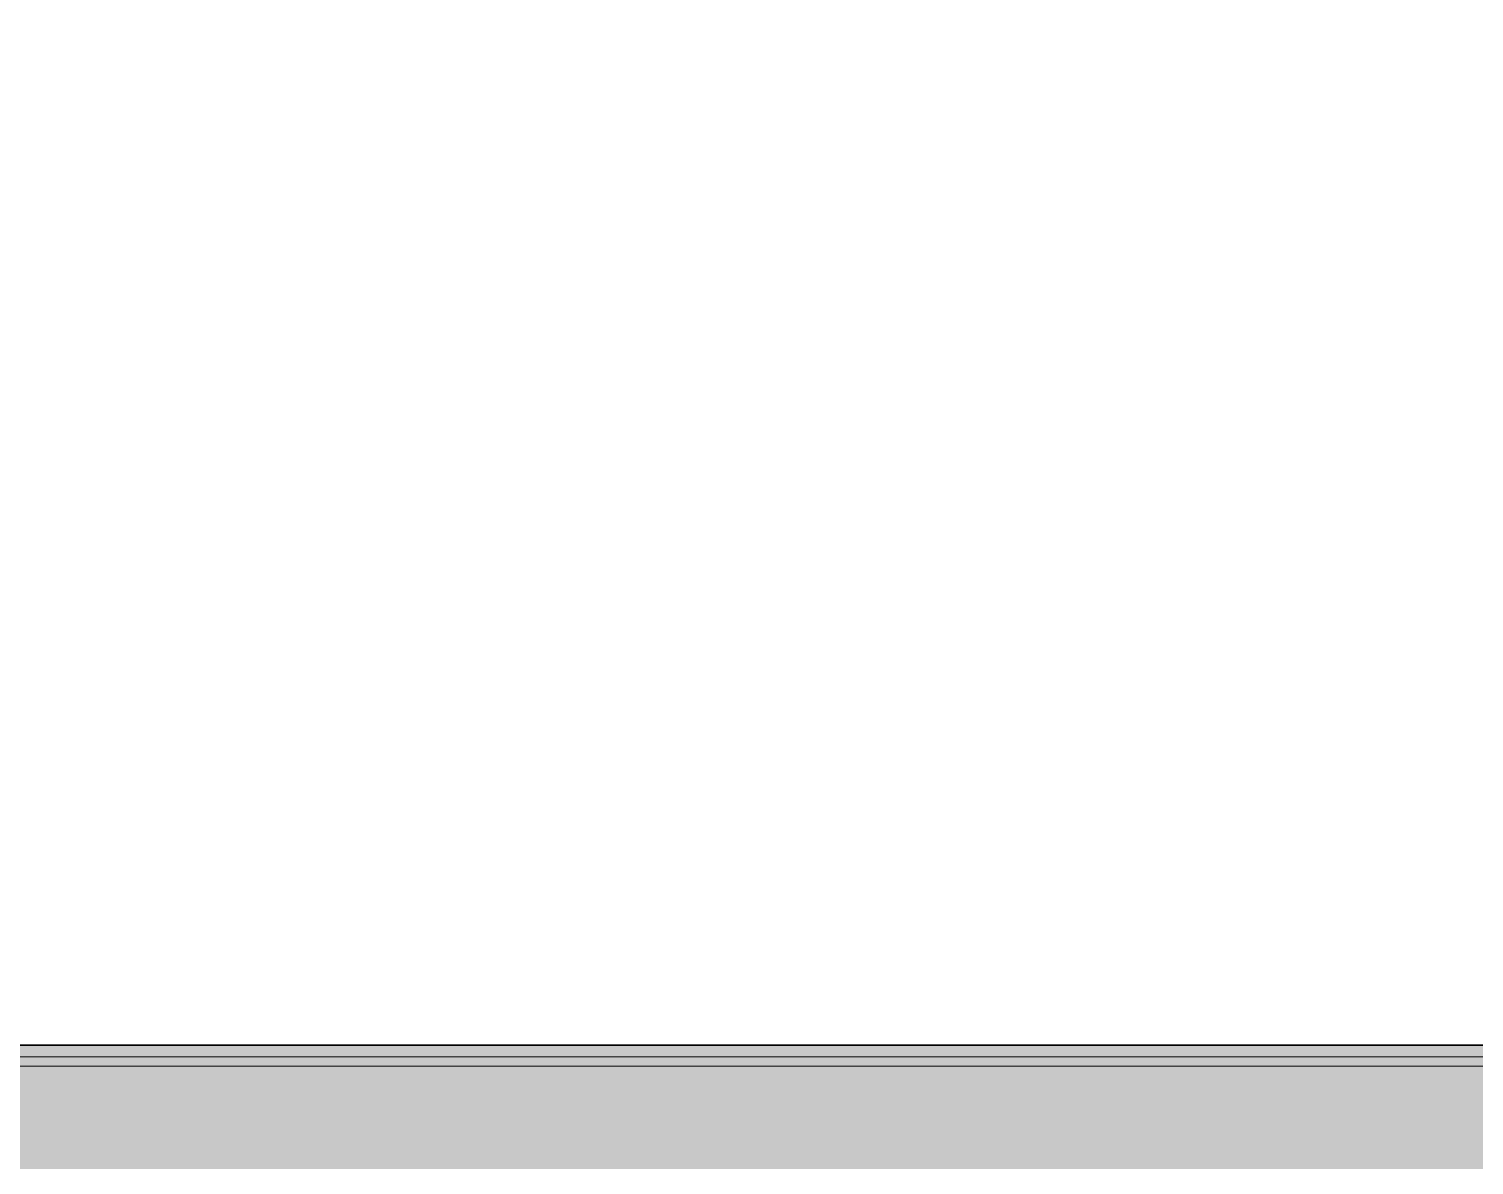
# Model space of a CAD drawing. Header units: inches. Extents: x 6 to 8416, y -388 to 6104.
# Drawn here: x 5383.9 to 5461.2, y 262.8 to 323.6 of the extents above; entities that cross this region are included whole.
import ezdxf

# ---------------------------------------------------------------- set-up
doc = ezdxf.new("R2010")
doc.units = ezdxf.units.IN
doc.header["$MEASUREMENT"] = 0
for name, color, linetype, lineweight in [('A-ROOM', 32, 'Continuous', 13), ('A-WALL', 113, 'Continuous', 25), ('A-WALL-PATT', 111, 'Continuous', 35), ('I-WALL', 2, 'Continuous', 25)]:
    doc.layers.add(name, color=color, linetype=linetype, lineweight=lineweight)

msp = doc.modelspace()

# ---------------------------------------------------------------- hatches: boundary and pattern name
at = {"layer": 'A-WALL-PATT', "lineweight": 25}
h = msp.add_hatch(color=10, dxfattribs=at)
h.paths.add_polyline_path([(5354.55053685, 268.56077679), (5393.42419122, 268.56077679), (5393.42419122, 269.18577679), (5041.16533733, 269.18577679), (5041.16533733, 268.56077679), (5337.67928685, 268.56077679)])
h.paths.add_polyline_path([(5000.54033733, 268.56077679), (5005.16533733, 268.56077679), (5005.16533733, 269.18577679), (5000.54033733, 269.18577679)])
msp.add_hatch(color=10, dxfattribs=at).paths.add_polyline_path([(5489.52053685, 268.56077679), (5491.91533733, 268.56077679), (5491.91533733, 269.18577679), (5393.42419122, 269.18577679), (5393.42419122, 268.56077679), (5472.64928685, 268.56077679)])
at = {"layer": 'I-WALL'}
h = msp.add_hatch(color=10, dxfattribs=at)
h.paths.add_polyline_path([(5388.29303685, 268.06077679), (5393.42419122, 268.06077679), (5393.42419122, 268.56077679), (5041.16533733, 268.56077679), (5041.16533733, 268.06077679), (5371.42178685, 268.06077679)])
h.paths.add_polyline_path([(5001.16533733, 268.06077679), (5005.16533733, 268.06077679), (5005.16533733, 268.56077679), (4999.91533733, 268.56077679), (4999.91533733, 268.06077679), (5000.25428685, 268.06077679)])
for points in [[(5489.52053685, 268.06077679), (5491.91533733, 268.06077679), (5491.91533733, 268.56077679), (5393.42419122, 268.56077679), (5393.42419122, 268.06077679), (5472.64928685, 268.06077679)], [(5455.77803685, 262.56077679), (5491.91533733, 262.56077679), (5491.91533733, 268.06077679), (5393.42419122, 268.06077679), (5393.42419122, 262.56077679), (5438.90678685, 262.56077679)]]:
    msp.add_hatch(color=10, dxfattribs=at).paths.add_polyline_path(points)
h = msp.add_hatch(color=10, dxfattribs=at)
h.paths.add_polyline_path([(5393.42419122, 262.56077679), (5393.42419122, 268.06077679), (5041.16533733, 268.06077679), (5041.16533733, 262.56077679), (5392.79033733, 262.56077679)])
h.paths.add_polyline_path([(5001.16533733, 262.56077679), (5005.16533733, 262.56077679), (5005.16533733, 268.06077679), (4999.91533733, 267.93577679), (4999.91533733, 262.56077679), (5000.54033733, 262.56077679)])

# ---------------------------------------------------------------- linework, layer by layer
at = {"layer": 'A-ROOM', "lineweight": 9, "flags": 128}
msp.add_lwpolyline([(4848.04033733, 336.31077679), (4848.04033733, 269.18577679), (4948.91533733, 269.18577679), (4998.16533733, 269.18577679), (5386.79033733, 269.18577679), (5393.42419122, 269.18577679), (5491.85253134, 269.18577679)], dxfattribs=at)
at = {"layer": 'A-WALL', "lineweight": 9}
for p, q in [((5041.16533733, 268.56077679), (5491.91533733, 268.56077679)), ((5041.16533733, 268.06077679), (5491.91533733, 268.06077679))]:
    msp.add_line(p, q, dxfattribs=at)
at = {"layer": 'I-WALL', "lineweight": 35}
msp.add_line((5551.16533733, 269.18577679), (5041.16533733, 269.18577679), dxfattribs=at)

doc.saveas('drawing.dxf')
